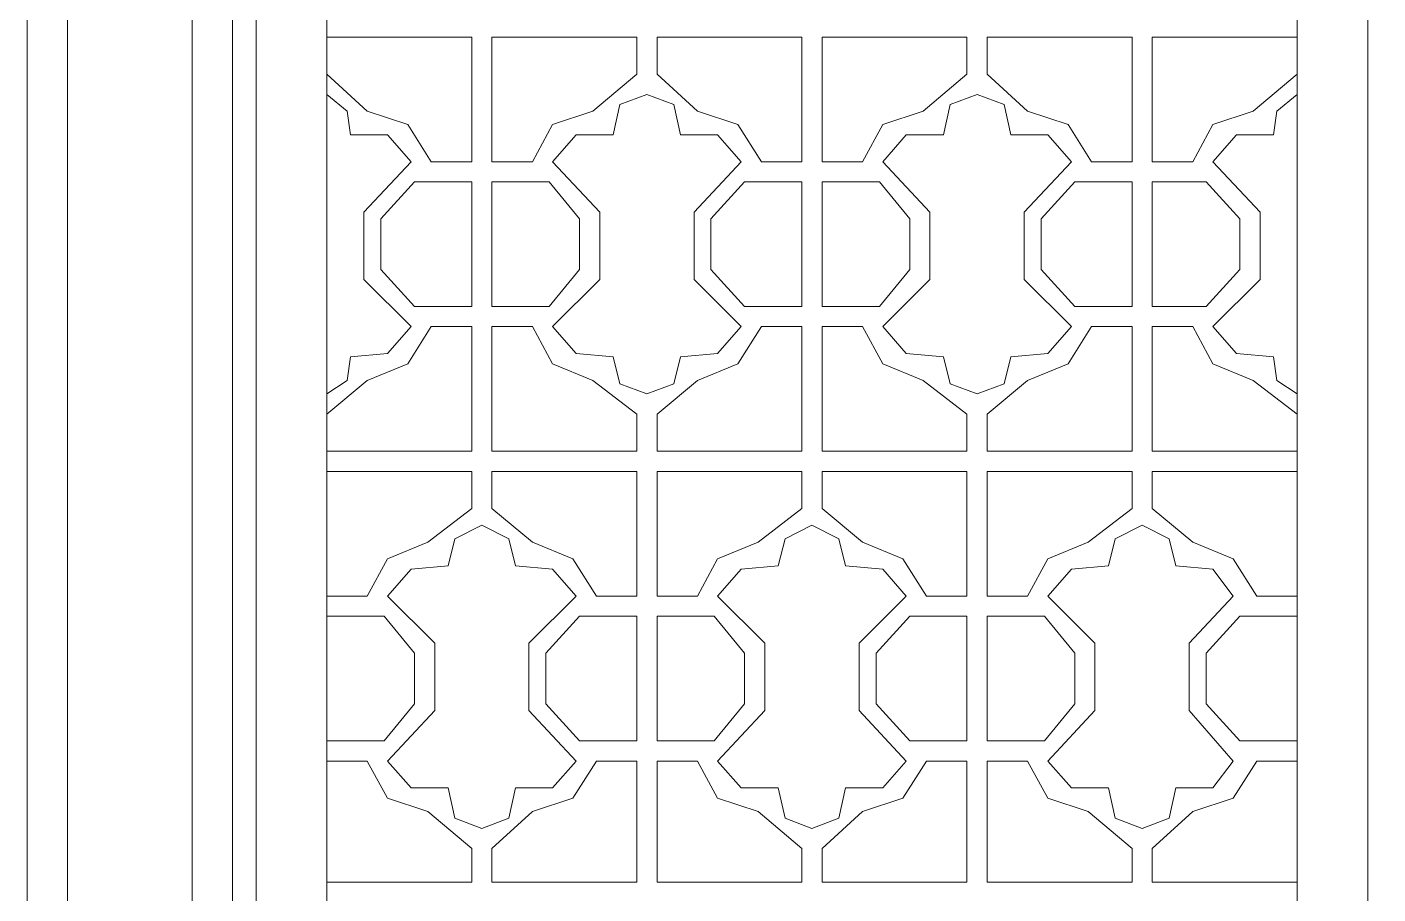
# Model space of a CAD drawing. Header units: centimetres. Extents: x -9.2 to 10.9, y -11.6 to 10.5.
# Drawn here: x -9.2 to -2.19, y -4.84 to -0.34 of the extents above; entities that cross this region are included whole.
import ezdxf

# ---------------------------------------------------------------- set-up
doc = ezdxf.new("R2010")
doc.units = ezdxf.units.CM
doc.header["$MEASUREMENT"] = 0
doc.layers.add('layer 1', color=7, linetype='Continuous')

msp = doc.modelspace()

# ---------------------------------------------------------------- linework, layer by layer
at = {"layer": 'layer 1', "color": 250, "lineweight": 0}
for points, knots in [([(-9.19759, 10.45281), (-9.19759, 10.45281), (10.90362, 10.45281), (10.90362, 10.45281), (10.90362, 10.45281), (10.90362, 10.45281), (10.90362, -11.56967), (10.90362, -11.56967), (10.90362, -11.56967), (10.90362, -11.56967), (-9.19759, -11.56967), (-9.19759, -11.56967), (-9.19759, -11.56967), (-9.19759, -11.56967), (-9.19759, 10.45281), (-9.19759, 10.45281)], [0, 0, 0, 0, 0.25, 0.25, 0.25, 0.25, 0.5, 0.5, 0.5, 0.5, 0.75, 0.75, 0.75, 0.75, 1, 1, 1, 1]), ([(-8.98821, 10.2432), (-8.98821, 10.2432), (10.69401, 10.2432), (10.69401, 10.2432), (10.69401, 10.2432), (10.69401, 10.2432), (10.69401, -11.36006), (10.69401, -11.36006), (10.69401, -11.36006), (10.69401, -11.36006), (-8.98821, -11.36006), (-8.98821, -11.36006), (-8.98821, -11.36006), (-8.98821, -11.36006), (-8.98821, 10.2432), (-8.98821, 10.2432)], [0, 0, 0, 0, 0.25, 0.25, 0.25, 0.25, 0.5, 0.5, 0.5, 0.5, 0.75, 0.75, 0.75, 0.75, 1, 1, 1, 1]), ([(-8.34187, 9.59709), (-8.34187, 9.59709), (10.0479, 9.59709), (10.0479, 9.59709), (10.0479, 9.59709), (10.0479, 9.59709), (10.0479, -10.71372), (10.0479, -10.71372), (10.0479, -10.71372), (10.0479, -10.71372), (-8.34187, -10.71372), (-8.34187, -10.71372), (-8.34187, -10.71372), (-8.34187, -10.71372), (-8.34187, 9.59709), (-8.34187, 9.59709)], [0, 0, 0, 0, 0.25, 0.25, 0.25, 0.25, 0.5, 0.5, 0.5, 0.5, 0.75, 0.75, 0.75, 0.75, 1, 1, 1, 1]), ([(-2.14223, -10.50434), (-2.14223, -10.50434), (-2.14223, 9.38748), (-2.14223, 9.38748), (-2.14223, 9.38748), (-2.14223, 9.38748), (-8.13249, 9.38748), (-8.13249, 9.38748), (-8.13249, 9.38748), (-8.13249, 9.38748), (-8.13249, -10.50434), (-8.13249, -10.50434), (-8.13249, -10.50434), (-8.13249, -10.50434), (-2.14223, -10.50434), (-2.14223, -10.50434)], [0, 0, 0, 0, 0.25, 0.25, 0.25, 0.25, 0.5, 0.5, 0.5, 0.5, 0.75, 0.75, 0.75, 0.75, 1, 1, 1, 1]), ([(-8.01018, -10.39953), (-8.01018, -10.39953), (-2.24703, -10.39953), (-2.24703, -10.39953), (-2.24703, -10.39953), (-2.24703, -10.39953), (-2.24703, 9.28268), (-2.24703, 9.28268), (-2.24703, 9.28268), (-2.24703, 9.28268), (-8.01018, 9.28268), (-8.01018, 9.28268), (-8.01018, 9.28268), (-8.01018, 9.28268), (-8.01018, -10.39953), (-8.01018, -10.39953)], [0, 0, 0, 0, 0.25, 0.25, 0.25, 0.25, 0.5, 0.5, 0.5, 0.5, 0.75, 0.75, 0.75, 0.75, 1, 1, 1, 1]), ([(-2.61374, -1.1435), (-2.61374, -1.1435), (-2.61374, 7.08222), (-2.61374, 7.08222), (-2.61374, 7.08222), (-2.61374, 7.08222), (-7.64347, 7.08222), (-7.64347, 7.08222), (-7.64347, 7.08222), (-7.64347, 7.08222), (-7.64347, -1.1435), (-7.64347, -1.1435), (-7.64347, -1.1435), (-7.64347, -1.1435), (-7.64347, -10.03283), (-7.64347, -10.03283), (-7.64347, -10.03283), (-7.64347, -10.03283), (-2.61374, -10.03283), (-2.61374, -10.03283), (-2.61374, -10.03283), (-2.61374, -10.03283), (-2.61374, -1.1435), (-2.61374, -1.1435)], [0, 0, 0, 0, 0.1666667, 0.1666667, 0.1666667, 0.1666667, 0.3333333, 0.3333333, 0.3333333, 0.3333333, 0.5, 0.5, 0.5, 0.5, 0.6666667, 0.6666667, 0.6666667, 0.6666667, 0.8333333, 0.8333333, 0.8333333, 0.8333333, 1, 1, 1, 1]), ([(-7.64347, -0.39258), (-7.64347, -0.39258), (-6.89233, -0.39258), (-6.89233, -0.39258), (-6.89233, -0.39258), (-6.89233, -0.39258), (-6.89233, -1.03869), (-6.89233, -1.03869), (-6.89233, -1.03869), (-6.89233, -1.03869), (-7.10194, -1.03869), (-7.10194, -1.03869), (-7.10194, -1.03869), (-7.10194, -1.03869), (-7.22425, -0.84659), (-7.22425, -0.84659), (-7.22425, -0.84659), (-7.22425, -0.84659), (-7.43386, -0.77679), (-7.43386, -0.77679), (-7.43386, -0.77679), (-7.43386, -0.77679), (-7.64347, -0.58469), (-7.64347, -0.58469)], [0, 0, 0, 0, 0.1666667, 0.1666667, 0.1666667, 0.1666667, 0.3333333, 0.3333333, 0.3333333, 0.3333333, 0.5, 0.5, 0.5, 0.5, 0.6666667, 0.6666667, 0.6666667, 0.6666667, 0.8333333, 0.8333333, 0.8333333, 0.8333333, 1, 1, 1, 1]), ([(-2.61374, -0.39258), (-2.61374, -0.39258), (-3.36465, -0.39258), (-3.36465, -0.39258), (-3.36465, -0.39258), (-3.36465, -0.39258), (-3.36465, -1.03869), (-3.36465, -1.03869), (-3.36465, -1.03869), (-3.36465, -1.03869), (-3.15504, -1.03869), (-3.15504, -1.03869)], [0, 0, 0, 0, 0.3333333, 0.3333333, 0.3333333, 0.3333333, 0.6666667, 0.6666667, 0.6666667, 0.6666667, 1, 1, 1, 1]), ([(-7.20675, -1.03869), (-7.20675, -1.03869), (-7.32906, -0.89888), (-7.32906, -0.89888), (-7.32906, -0.89888), (-7.32906, -0.89888), (-7.52116, -0.89888), (-7.52116, -0.89888), (-7.52116, -0.89888), (-7.52116, -0.89888), (-7.53867, -0.77679), (-7.53867, -0.77679), (-7.53867, -0.77679), (-7.53867, -0.77679), (-7.64347, -0.68949), (-7.64347, -0.68949)], [0, 0, 0, 0, 0.25, 0.25, 0.25, 0.25, 0.5, 0.5, 0.5, 0.5, 0.75, 0.75, 0.75, 0.75, 1, 1, 1, 1]), ([(-5.98432, -0.68949), (-5.98432, -0.68949), (-6.12391, -0.74178), (-6.12391, -0.74178), (-6.12391, -0.74178), (-6.12391, -0.74178), (-6.15892, -0.89888), (-6.15892, -0.89888)], [0, 0, 0, 0, 0.5, 0.5, 0.5, 0.5, 1, 1, 1, 1]), ([(-5.80972, -0.89888), (-5.80972, -0.89888), (-5.84451, -0.74178), (-5.84451, -0.74178), (-5.84451, -0.74178), (-5.84451, -0.74178), (-5.98432, -0.68949), (-5.98432, -0.68949)], [0, 0, 0, 0, 0.5, 0.5, 0.5, 0.5, 1, 1, 1, 1]), ([(-4.27289, -0.68949), (-4.27289, -0.68949), (-4.41248, -0.74178), (-4.41248, -0.74178), (-4.41248, -0.74178), (-4.41248, -0.74178), (-4.44749, -0.89888), (-4.44749, -0.89888)], [0, 0, 0, 0, 0.5, 0.5, 0.5, 0.5, 1, 1, 1, 1]), ([(-4.09806, -0.89888), (-4.09806, -0.89888), (-4.13307, -0.74178), (-4.13307, -0.74178), (-4.13307, -0.74178), (-4.13307, -0.74178), (-4.27289, -0.68949), (-4.27289, -0.68949)], [0, 0, 0, 0, 0.5, 0.5, 0.5, 0.5, 1, 1, 1, 1]), ([(-2.61374, -0.68949), (-2.61374, -0.68949), (-2.71854, -0.77679), (-2.71854, -0.77679), (-2.71854, -0.77679), (-2.71854, -0.77679), (-2.73605, -0.89888), (-2.73605, -0.89888)], [0, 0, 0, 0, 0.5, 0.5, 0.5, 0.5, 1, 1, 1, 1]), ([(-6.26373, -0.77679), (-6.26373, -0.77679), (-6.47334, -0.84659), (-6.47334, -0.84659), (-6.47334, -0.84659), (-6.47334, -0.84659), (-6.57814, -1.03869), (-6.57814, -1.03869)], [0, 0, 0, 0, 0.5, 0.5, 0.5, 0.5, 1, 1, 1, 1]), ([(-5.39051, -1.03869), (-5.39051, -1.03869), (-5.51281, -0.84659), (-5.51281, -0.84659), (-5.51281, -0.84659), (-5.51281, -0.84659), (-5.72242, -0.77679), (-5.72242, -0.77679)], [0, 0, 0, 0, 0.5, 0.5, 0.5, 0.5, 1, 1, 1, 1]), ([(-4.55229, -0.77679), (-4.55229, -0.77679), (-4.7619, -0.84659), (-4.7619, -0.84659), (-4.7619, -0.84659), (-4.7619, -0.84659), (-4.86648, -1.03869), (-4.86648, -1.03869)], [0, 0, 0, 0, 0.5, 0.5, 0.5, 0.5, 1, 1, 1, 1]), ([(-3.67907, -1.03869), (-3.67907, -1.03869), (-3.80138, -0.84659), (-3.80138, -0.84659), (-3.80138, -0.84659), (-3.80138, -0.84659), (-4.01076, -0.77679), (-4.01076, -0.77679)], [0, 0, 0, 0, 0.5, 0.5, 0.5, 0.5, 1, 1, 1, 1]), ([(-2.84085, -0.77679), (-2.84085, -0.77679), (-3.05024, -0.84659), (-3.05024, -0.84659), (-3.05024, -0.84659), (-3.05024, -0.84659), (-3.15504, -1.03869), (-3.15504, -1.03869)], [0, 0, 0, 0, 0.5, 0.5, 0.5, 0.5, 1, 1, 1, 1]), ([(-6.15892, -0.89888), (-6.15892, -0.89888), (-6.35103, -0.89888), (-6.35103, -0.89888), (-6.35103, -0.89888), (-6.35103, -0.89888), (-6.47334, -1.03869), (-6.47334, -1.03869)], [0, 0, 0, 0, 0.5, 0.5, 0.5, 0.5, 1, 1, 1, 1]), ([(-5.49531, -1.03869), (-5.49531, -1.03869), (-5.61762, -0.89888), (-5.61762, -0.89888), (-5.61762, -0.89888), (-5.61762, -0.89888), (-5.80972, -0.89888), (-5.80972, -0.89888)], [0, 0, 0, 0, 0.5, 0.5, 0.5, 0.5, 1, 1, 1, 1]), ([(-4.44749, -0.89888), (-4.44749, -0.89888), (-4.63959, -0.89888), (-4.63959, -0.89888), (-4.63959, -0.89888), (-4.63959, -0.89888), (-4.7619, -1.03869), (-4.7619, -1.03869)], [0, 0, 0, 0, 0.5, 0.5, 0.5, 0.5, 1, 1, 1, 1]), ([(-3.78387, -1.03869), (-3.78387, -1.03869), (-3.90596, -0.89888), (-3.90596, -0.89888), (-3.90596, -0.89888), (-3.90596, -0.89888), (-4.09806, -0.89888), (-4.09806, -0.89888)], [0, 0, 0, 0, 0.5, 0.5, 0.5, 0.5, 1, 1, 1, 1]), ([(-2.73605, -0.89888), (-2.73605, -0.89888), (-2.92815, -0.89888), (-2.92815, -0.89888), (-2.92815, -0.89888), (-2.92815, -0.89888), (-3.05024, -1.03869), (-3.05024, -1.03869)], [0, 0, 0, 0, 0.5, 0.5, 0.5, 0.5, 1, 1, 1, 1]), ([(-7.20675, -1.03869), (-7.20675, -1.03869), (-7.45137, -1.30059), (-7.45137, -1.30059), (-7.45137, -1.30059), (-7.45137, -1.30059), (-7.45137, -1.65001), (-7.45137, -1.65001), (-7.45137, -1.65001), (-7.45137, -1.65001), (-7.20675, -1.89441), (-7.20675, -1.89441)], [0, 0, 0, 0, 0.3333333, 0.3333333, 0.3333333, 0.3333333, 0.6666667, 0.6666667, 0.6666667, 0.6666667, 1, 1, 1, 1]), ([(-6.47334, -1.89441), (-6.47334, -1.89441), (-6.22872, -1.65001), (-6.22872, -1.65001), (-6.22872, -1.65001), (-6.22872, -1.65001), (-6.22872, -1.30059), (-6.22872, -1.30059), (-6.22872, -1.30059), (-6.22872, -1.30059), (-6.47334, -1.03869), (-6.47334, -1.03869)], [0, 0, 0, 0, 0.3333333, 0.3333333, 0.3333333, 0.3333333, 0.6666667, 0.6666667, 0.6666667, 0.6666667, 1, 1, 1, 1]), ([(-5.49531, -1.03869), (-5.49531, -1.03869), (-5.73971, -1.30059), (-5.73971, -1.30059), (-5.73971, -1.30059), (-5.73971, -1.30059), (-5.73971, -1.65001), (-5.73971, -1.65001), (-5.73971, -1.65001), (-5.73971, -1.65001), (-5.49531, -1.89441), (-5.49531, -1.89441)], [0, 0, 0, 0, 0.3333333, 0.3333333, 0.3333333, 0.3333333, 0.6666667, 0.6666667, 0.6666667, 0.6666667, 1, 1, 1, 1]), ([(-4.7619, -1.89441), (-4.7619, -1.89441), (-4.51728, -1.65001), (-4.51728, -1.65001), (-4.51728, -1.65001), (-4.51728, -1.65001), (-4.51728, -1.30059), (-4.51728, -1.30059), (-4.51728, -1.30059), (-4.51728, -1.30059), (-4.7619, -1.03869), (-4.7619, -1.03869)], [0, 0, 0, 0, 0.3333333, 0.3333333, 0.3333333, 0.3333333, 0.6666667, 0.6666667, 0.6666667, 0.6666667, 1, 1, 1, 1]), ([(-3.78387, -1.03869), (-3.78387, -1.03869), (-4.02827, -1.30059), (-4.02827, -1.30059), (-4.02827, -1.30059), (-4.02827, -1.30059), (-4.02827, -1.65001), (-4.02827, -1.65001), (-4.02827, -1.65001), (-4.02827, -1.65001), (-3.78387, -1.89441), (-3.78387, -1.89441)], [0, 0, 0, 0, 0.3333333, 0.3333333, 0.3333333, 0.3333333, 0.6666667, 0.6666667, 0.6666667, 0.6666667, 1, 1, 1, 1]), ([(-3.05024, -1.89441), (-3.05024, -1.89441), (-2.80584, -1.65001), (-2.80584, -1.65001), (-2.80584, -1.65001), (-2.80584, -1.65001), (-2.80584, -1.30059), (-2.80584, -1.30059), (-2.80584, -1.30059), (-2.80584, -1.30059), (-3.05024, -1.03869), (-3.05024, -1.03869)], [0, 0, 0, 0, 0.3333333, 0.3333333, 0.3333333, 0.3333333, 0.6666667, 0.6666667, 0.6666667, 0.6666667, 1, 1, 1, 1]), ([(-7.18924, -1.1435), (-7.18924, -1.1435), (-7.36407, -1.3356), (-7.36407, -1.3356), (-7.36407, -1.3356), (-7.36407, -1.3356), (-7.36407, -1.5975), (-7.36407, -1.5975), (-7.36407, -1.5975), (-7.36407, -1.5975), (-7.18924, -1.78961), (-7.18924, -1.78961)], [0, 0, 0, 0, 0.3333333, 0.3333333, 0.3333333, 0.3333333, 0.6666667, 0.6666667, 0.6666667, 0.6666667, 1, 1, 1, 1]), ([(-6.49084, -1.78961), (-6.49084, -1.78961), (-6.33352, -1.5975), (-6.33352, -1.5975), (-6.33352, -1.5975), (-6.33352, -1.5975), (-6.33352, -1.3356), (-6.33352, -1.3356), (-6.33352, -1.3356), (-6.33352, -1.3356), (-6.49084, -1.1435), (-6.49084, -1.1435)], [0, 0, 0, 0, 0.3333333, 0.3333333, 0.3333333, 0.3333333, 0.6666667, 0.6666667, 0.6666667, 0.6666667, 1, 1, 1, 1]), ([(-5.47781, -1.1435), (-5.47781, -1.1435), (-5.65241, -1.3356), (-5.65241, -1.3356), (-5.65241, -1.3356), (-5.65241, -1.3356), (-5.65241, -1.5975), (-5.65241, -1.5975), (-5.65241, -1.5975), (-5.65241, -1.5975), (-5.47781, -1.78961), (-5.47781, -1.78961)], [0, 0, 0, 0, 0.3333333, 0.3333333, 0.3333333, 0.3333333, 0.6666667, 0.6666667, 0.6666667, 0.6666667, 1, 1, 1, 1]), ([(-4.77918, -1.78961), (-4.77918, -1.78961), (-4.62209, -1.5975), (-4.62209, -1.5975), (-4.62209, -1.5975), (-4.62209, -1.5975), (-4.62209, -1.3356), (-4.62209, -1.3356), (-4.62209, -1.3356), (-4.62209, -1.3356), (-4.77918, -1.1435), (-4.77918, -1.1435)], [0, 0, 0, 0, 0.3333333, 0.3333333, 0.3333333, 0.3333333, 0.6666667, 0.6666667, 0.6666667, 0.6666667, 1, 1, 1, 1]), ([(-3.76637, -1.1435), (-3.76637, -1.1435), (-3.94097, -1.3356), (-3.94097, -1.3356), (-3.94097, -1.3356), (-3.94097, -1.3356), (-3.94097, -1.5975), (-3.94097, -1.5975), (-3.94097, -1.5975), (-3.94097, -1.5975), (-3.76637, -1.78961), (-3.76637, -1.78961)], [0, 0, 0, 0, 0.3333333, 0.3333333, 0.3333333, 0.3333333, 0.6666667, 0.6666667, 0.6666667, 0.6666667, 1, 1, 1, 1]), ([(-3.08525, -1.78961), (-3.08525, -1.78961), (-2.91065, -1.5975), (-2.91065, -1.5975), (-2.91065, -1.5975), (-2.91065, -1.5975), (-2.91065, -1.3356), (-2.91065, -1.3356), (-2.91065, -1.3356), (-2.91065, -1.3356), (-3.08525, -1.1435), (-3.08525, -1.1435)], [0, 0, 0, 0, 0.3333333, 0.3333333, 0.3333333, 0.3333333, 0.6666667, 0.6666667, 0.6666667, 0.6666667, 1, 1, 1, 1]), ([(-7.64347, -2.34841), (-7.64347, -2.34841), (-7.43386, -2.17381), (-7.43386, -2.17381), (-7.43386, -2.17381), (-7.43386, -2.17381), (-7.22425, -2.08651), (-7.22425, -2.08651), (-7.22425, -2.08651), (-7.22425, -2.08651), (-7.10194, -1.89441), (-7.10194, -1.89441), (-7.10194, -1.89441), (-7.10194, -1.89441), (-6.89233, -1.89441), (-6.89233, -1.89441), (-6.89233, -1.89441), (-6.89233, -1.89441), (-6.89233, -2.54052), (-6.89233, -2.54052), (-6.89233, -2.54052), (-6.89233, -2.54052), (-7.64347, -2.54052), (-7.64347, -2.54052)], [0, 0, 0, 0, 0.1666667, 0.1666667, 0.1666667, 0.1666667, 0.3333333, 0.3333333, 0.3333333, 0.3333333, 0.5, 0.5, 0.5, 0.5, 0.6666667, 0.6666667, 0.6666667, 0.6666667, 0.8333333, 0.8333333, 0.8333333, 0.8333333, 1, 1, 1, 1]), ([(-7.64347, -2.24361), (-7.64347, -2.24361), (-7.53867, -2.17381), (-7.53867, -2.17381), (-7.53867, -2.17381), (-7.53867, -2.17381), (-7.52116, -2.0515), (-7.52116, -2.0515), (-7.52116, -2.0515), (-7.52116, -2.0515), (-7.32906, -2.03422), (-7.32906, -2.03422), (-7.32906, -2.03422), (-7.32906, -2.03422), (-7.20675, -1.89441), (-7.20675, -1.89441)], [0, 0, 0, 0, 0.25, 0.25, 0.25, 0.25, 0.5, 0.5, 0.5, 0.5, 0.75, 0.75, 0.75, 0.75, 1, 1, 1, 1]), ([(-6.57814, -1.89441), (-6.57814, -1.89441), (-6.47334, -2.08651), (-6.47334, -2.08651), (-6.47334, -2.08651), (-6.47334, -2.08651), (-6.26373, -2.17381), (-6.26373, -2.17381)], [0, 0, 0, 0, 0.5, 0.5, 0.5, 0.5, 1, 1, 1, 1]), ([(-6.47334, -1.89441), (-6.47334, -1.89441), (-6.35103, -2.03422), (-6.35103, -2.03422), (-6.35103, -2.03422), (-6.35103, -2.03422), (-6.15892, -2.0515), (-6.15892, -2.0515)], [0, 0, 0, 0, 0.5, 0.5, 0.5, 0.5, 1, 1, 1, 1]), ([(-5.80972, -2.0515), (-5.80972, -2.0515), (-5.61762, -2.03422), (-5.61762, -2.03422), (-5.61762, -2.03422), (-5.61762, -2.03422), (-5.49531, -1.89441), (-5.49531, -1.89441)], [0, 0, 0, 0, 0.5, 0.5, 0.5, 0.5, 1, 1, 1, 1]), ([(-5.72242, -2.17381), (-5.72242, -2.17381), (-5.51281, -2.08651), (-5.51281, -2.08651), (-5.51281, -2.08651), (-5.51281, -2.08651), (-5.39051, -1.89441), (-5.39051, -1.89441)], [0, 0, 0, 0, 0.5, 0.5, 0.5, 0.5, 1, 1, 1, 1]), ([(-4.86648, -1.89441), (-4.86648, -1.89441), (-4.7619, -2.08651), (-4.7619, -2.08651), (-4.7619, -2.08651), (-4.7619, -2.08651), (-4.55229, -2.17381), (-4.55229, -2.17381)], [0, 0, 0, 0, 0.5, 0.5, 0.5, 0.5, 1, 1, 1, 1]), ([(-4.7619, -1.89441), (-4.7619, -1.89441), (-4.63959, -2.03422), (-4.63959, -2.03422), (-4.63959, -2.03422), (-4.63959, -2.03422), (-4.44749, -2.0515), (-4.44749, -2.0515)], [0, 0, 0, 0, 0.5, 0.5, 0.5, 0.5, 1, 1, 1, 1]), ([(-4.09806, -2.0515), (-4.09806, -2.0515), (-3.90596, -2.03422), (-3.90596, -2.03422), (-3.90596, -2.03422), (-3.90596, -2.03422), (-3.78387, -1.89441), (-3.78387, -1.89441)], [0, 0, 0, 0, 0.5, 0.5, 0.5, 0.5, 1, 1, 1, 1]), ([(-4.01076, -2.17381), (-4.01076, -2.17381), (-3.80138, -2.08651), (-3.80138, -2.08651), (-3.80138, -2.08651), (-3.80138, -2.08651), (-3.67907, -1.89441), (-3.67907, -1.89441)], [0, 0, 0, 0, 0.5, 0.5, 0.5, 0.5, 1, 1, 1, 1]), ([(-3.15504, -1.89441), (-3.15504, -1.89441), (-3.36465, -1.89441), (-3.36465, -1.89441), (-3.36465, -1.89441), (-3.36465, -1.89441), (-3.36465, -2.54052), (-3.36465, -2.54052), (-3.36465, -2.54052), (-3.36465, -2.54052), (-2.61374, -2.54052), (-2.61374, -2.54052)], [0, 0, 0, 0, 0.3333333, 0.3333333, 0.3333333, 0.3333333, 0.6666667, 0.6666667, 0.6666667, 0.6666667, 1, 1, 1, 1]), ([(-3.15504, -1.89441), (-3.15504, -1.89441), (-3.05024, -2.08651), (-3.05024, -2.08651), (-3.05024, -2.08651), (-3.05024, -2.08651), (-2.84085, -2.17381), (-2.84085, -2.17381)], [0, 0, 0, 0, 0.5, 0.5, 0.5, 0.5, 1, 1, 1, 1]), ([(-3.05024, -1.89441), (-3.05024, -1.89441), (-2.92815, -2.03422), (-2.92815, -2.03422), (-2.92815, -2.03422), (-2.92815, -2.03422), (-2.73605, -2.0515), (-2.73605, -2.0515)], [0, 0, 0, 0, 0.5, 0.5, 0.5, 0.5, 1, 1, 1, 1]), ([(-6.15892, -2.0515), (-6.15892, -2.0515), (-6.12391, -2.19132), (-6.12391, -2.19132), (-6.12391, -2.19132), (-6.12391, -2.19132), (-5.98432, -2.24361), (-5.98432, -2.24361)], [0, 0, 0, 0, 0.5, 0.5, 0.5, 0.5, 1, 1, 1, 1]), ([(-5.98432, -2.24361), (-5.98432, -2.24361), (-5.84451, -2.19132), (-5.84451, -2.19132), (-5.84451, -2.19132), (-5.84451, -2.19132), (-5.80972, -2.0515), (-5.80972, -2.0515)], [0, 0, 0, 0, 0.5, 0.5, 0.5, 0.5, 1, 1, 1, 1]), ([(-4.44749, -2.0515), (-4.44749, -2.0515), (-4.41248, -2.19132), (-4.41248, -2.19132), (-4.41248, -2.19132), (-4.41248, -2.19132), (-4.27289, -2.24361), (-4.27289, -2.24361)], [0, 0, 0, 0, 0.5, 0.5, 0.5, 0.5, 1, 1, 1, 1]), ([(-4.27289, -2.24361), (-4.27289, -2.24361), (-4.13307, -2.19132), (-4.13307, -2.19132), (-4.13307, -2.19132), (-4.13307, -2.19132), (-4.09806, -2.0515), (-4.09806, -2.0515)], [0, 0, 0, 0, 0.5, 0.5, 0.5, 0.5, 1, 1, 1, 1]), ([(-2.73605, -2.0515), (-2.73605, -2.0515), (-2.71854, -2.17381), (-2.71854, -2.17381), (-2.71854, -2.17381), (-2.71854, -2.17381), (-2.61374, -2.24361), (-2.61374, -2.24361)], [0, 0, 0, 0, 0.5, 0.5, 0.5, 0.5, 1, 1, 1, 1]), ([(-6.84004, -2.92473), (-6.84004, -2.92473), (-6.97986, -2.99475), (-6.97986, -2.99475), (-6.97986, -2.99475), (-6.97986, -2.99475), (-7.01464, -3.13434), (-7.01464, -3.13434)], [0, 0, 0, 0, 0.5, 0.5, 0.5, 0.5, 1, 1, 1, 1]), ([(-6.66544, -3.13434), (-6.66544, -3.13434), (-6.70023, -2.99475), (-6.70023, -2.99475), (-6.70023, -2.99475), (-6.70023, -2.99475), (-6.84004, -2.92473), (-6.84004, -2.92473)], [0, 0, 0, 0, 0.5, 0.5, 0.5, 0.5, 1, 1, 1, 1]), ([(-5.12861, -2.92473), (-5.12861, -2.92473), (-5.2682, -2.99475), (-5.2682, -2.99475), (-5.2682, -2.99475), (-5.2682, -2.99475), (-5.30321, -3.13434), (-5.30321, -3.13434)], [0, 0, 0, 0, 0.5, 0.5, 0.5, 0.5, 1, 1, 1, 1]), ([(-4.95401, -3.13434), (-4.95401, -3.13434), (-4.98879, -2.99475), (-4.98879, -2.99475), (-4.98879, -2.99475), (-4.98879, -2.99475), (-5.12861, -2.92473), (-5.12861, -2.92473)], [0, 0, 0, 0, 0.5, 0.5, 0.5, 0.5, 1, 1, 1, 1]), ([(-3.41717, -2.92473), (-3.41717, -2.92473), (-3.55676, -2.99475), (-3.55676, -2.99475), (-3.55676, -2.99475), (-3.55676, -2.99475), (-3.59177, -3.13434), (-3.59177, -3.13434)], [0, 0, 0, 0, 0.5, 0.5, 0.5, 0.5, 1, 1, 1, 1]), ([(-3.24234, -3.13434), (-3.24234, -3.13434), (-3.27735, -2.99475), (-3.27735, -2.99475), (-3.27735, -2.99475), (-3.27735, -2.99475), (-3.41717, -2.92473), (-3.41717, -2.92473)], [0, 0, 0, 0, 0.5, 0.5, 0.5, 0.5, 1, 1, 1, 1]), ([(-7.11945, -3.01203), (-7.11945, -3.01203), (-7.32906, -3.09955), (-7.32906, -3.09955), (-7.32906, -3.09955), (-7.32906, -3.09955), (-7.43386, -3.29166), (-7.43386, -3.29166)], [0, 0, 0, 0, 0.5, 0.5, 0.5, 0.5, 1, 1, 1, 1]), ([(-6.24622, -3.29166), (-6.24622, -3.29166), (-6.36853, -3.09955), (-6.36853, -3.09955), (-6.36853, -3.09955), (-6.36853, -3.09955), (-6.57814, -3.01203), (-6.57814, -3.01203)], [0, 0, 0, 0, 0.5, 0.5, 0.5, 0.5, 1, 1, 1, 1]), ([(-5.40801, -3.01203), (-5.40801, -3.01203), (-5.61762, -3.09955), (-5.61762, -3.09955), (-5.61762, -3.09955), (-5.61762, -3.09955), (-5.72242, -3.29166), (-5.72242, -3.29166)], [0, 0, 0, 0, 0.5, 0.5, 0.5, 0.5, 1, 1, 1, 1]), ([(-4.53479, -3.29166), (-4.53479, -3.29166), (-4.6571, -3.09955), (-4.6571, -3.09955), (-4.6571, -3.09955), (-4.6571, -3.09955), (-4.86648, -3.01203), (-4.86648, -3.01203)], [0, 0, 0, 0, 0.5, 0.5, 0.5, 0.5, 1, 1, 1, 1]), ([(-3.69657, -3.01203), (-3.69657, -3.01203), (-3.90596, -3.09955), (-3.90596, -3.09955), (-3.90596, -3.09955), (-3.90596, -3.09955), (-4.01076, -3.29166), (-4.01076, -3.29166)], [0, 0, 0, 0, 0.5, 0.5, 0.5, 0.5, 1, 1, 1, 1]), ([(-2.82335, -3.29166), (-2.82335, -3.29166), (-2.94543, -3.09955), (-2.94543, -3.09955), (-2.94543, -3.09955), (-2.94543, -3.09955), (-3.15504, -3.01203), (-3.15504, -3.01203)], [0, 0, 0, 0, 0.5, 0.5, 0.5, 0.5, 1, 1, 1, 1]), ([(-7.01464, -3.13434), (-7.01464, -3.13434), (-7.20675, -3.15184), (-7.20675, -3.15184), (-7.20675, -3.15184), (-7.20675, -3.15184), (-7.32906, -3.29166), (-7.32906, -3.29166)], [0, 0, 0, 0, 0.5, 0.5, 0.5, 0.5, 1, 1, 1, 1]), ([(-6.35103, -3.29166), (-6.35103, -3.29166), (-6.47334, -3.15184), (-6.47334, -3.15184), (-6.47334, -3.15184), (-6.47334, -3.15184), (-6.66544, -3.13434), (-6.66544, -3.13434)], [0, 0, 0, 0, 0.5, 0.5, 0.5, 0.5, 1, 1, 1, 1]), ([(-5.30321, -3.13434), (-5.30321, -3.13434), (-5.49531, -3.15184), (-5.49531, -3.15184), (-5.49531, -3.15184), (-5.49531, -3.15184), (-5.61762, -3.29166), (-5.61762, -3.29166)], [0, 0, 0, 0, 0.5, 0.5, 0.5, 0.5, 1, 1, 1, 1]), ([(-4.63959, -3.29166), (-4.63959, -3.29166), (-4.7619, -3.15184), (-4.7619, -3.15184), (-4.7619, -3.15184), (-4.7619, -3.15184), (-4.95401, -3.13434), (-4.95401, -3.13434)], [0, 0, 0, 0, 0.5, 0.5, 0.5, 0.5, 1, 1, 1, 1]), ([(-3.59177, -3.13434), (-3.59177, -3.13434), (-3.78387, -3.15184), (-3.78387, -3.15184), (-3.78387, -3.15184), (-3.78387, -3.15184), (-3.90596, -3.29166), (-3.90596, -3.29166)], [0, 0, 0, 0, 0.5, 0.5, 0.5, 0.5, 1, 1, 1, 1]), ([(-2.94543, -3.29166), (-2.94543, -3.29166), (-3.05024, -3.15184), (-3.05024, -3.15184), (-3.05024, -3.15184), (-3.05024, -3.15184), (-3.24234, -3.13434), (-3.24234, -3.13434)], [0, 0, 0, 0, 0.5, 0.5, 0.5, 0.5, 1, 1, 1, 1]), ([(-7.32906, -4.14738), (-7.32906, -4.14738), (-7.08444, -3.88525), (-7.08444, -3.88525), (-7.08444, -3.88525), (-7.08444, -3.88525), (-7.08444, -3.53605), (-7.08444, -3.53605), (-7.08444, -3.53605), (-7.08444, -3.53605), (-7.32906, -3.29166), (-7.32906, -3.29166)], [0, 0, 0, 0, 0.3333333, 0.3333333, 0.3333333, 0.3333333, 0.6666667, 0.6666667, 0.6666667, 0.6666667, 1, 1, 1, 1]), ([(-6.35103, -3.29166), (-6.35103, -3.29166), (-6.59565, -3.53605), (-6.59565, -3.53605), (-6.59565, -3.53605), (-6.59565, -3.53605), (-6.59565, -3.88525), (-6.59565, -3.88525), (-6.59565, -3.88525), (-6.59565, -3.88525), (-6.35103, -4.14738), (-6.35103, -4.14738)], [0, 0, 0, 0, 0.3333333, 0.3333333, 0.3333333, 0.3333333, 0.6666667, 0.6666667, 0.6666667, 0.6666667, 1, 1, 1, 1]), ([(-5.61762, -4.14738), (-5.61762, -4.14738), (-5.373, -3.88525), (-5.373, -3.88525), (-5.373, -3.88525), (-5.373, -3.88525), (-5.373, -3.53605), (-5.373, -3.53605), (-5.373, -3.53605), (-5.373, -3.53605), (-5.61762, -3.29166), (-5.61762, -3.29166)], [0, 0, 0, 0, 0.3333333, 0.3333333, 0.3333333, 0.3333333, 0.6666667, 0.6666667, 0.6666667, 0.6666667, 1, 1, 1, 1]), ([(-4.63959, -3.29166), (-4.63959, -3.29166), (-4.88399, -3.53605), (-4.88399, -3.53605), (-4.88399, -3.53605), (-4.88399, -3.53605), (-4.88399, -3.88525), (-4.88399, -3.88525), (-4.88399, -3.88525), (-4.88399, -3.88525), (-4.63959, -4.14738), (-4.63959, -4.14738)], [0, 0, 0, 0, 0.3333333, 0.3333333, 0.3333333, 0.3333333, 0.6666667, 0.6666667, 0.6666667, 0.6666667, 1, 1, 1, 1]), ([(-3.90596, -4.14738), (-3.90596, -4.14738), (-3.66156, -3.88525), (-3.66156, -3.88525), (-3.66156, -3.88525), (-3.66156, -3.88525), (-3.66156, -3.53605), (-3.66156, -3.53605), (-3.66156, -3.53605), (-3.66156, -3.53605), (-3.90596, -3.29166), (-3.90596, -3.29166)], [0, 0, 0, 0, 0.3333333, 0.3333333, 0.3333333, 0.3333333, 0.6666667, 0.6666667, 0.6666667, 0.6666667, 1, 1, 1, 1]), ([(-2.94543, -3.29166), (-2.94543, -3.29166), (-3.17255, -3.53605), (-3.17255, -3.53605), (-3.17255, -3.53605), (-3.17255, -3.53605), (-3.17255, -3.88525), (-3.17255, -3.88525), (-3.17255, -3.88525), (-3.17255, -3.88525), (-2.94543, -4.14738), (-2.94543, -4.14738)], [0, 0, 0, 0, 0.3333333, 0.3333333, 0.3333333, 0.3333333, 0.6666667, 0.6666667, 0.6666667, 0.6666667, 1, 1, 1, 1]), ([(-7.34656, -4.04257), (-7.34656, -4.04257), (-7.18924, -3.85047), (-7.18924, -3.85047), (-7.18924, -3.85047), (-7.18924, -3.85047), (-7.18924, -3.58834), (-7.18924, -3.58834), (-7.18924, -3.58834), (-7.18924, -3.58834), (-7.34656, -3.39624), (-7.34656, -3.39624)], [0, 0, 0, 0, 0.3333333, 0.3333333, 0.3333333, 0.3333333, 0.6666667, 0.6666667, 0.6666667, 0.6666667, 1, 1, 1, 1]), ([(-6.33352, -3.39624), (-6.33352, -3.39624), (-6.50812, -3.58834), (-6.50812, -3.58834), (-6.50812, -3.58834), (-6.50812, -3.58834), (-6.50812, -3.85047), (-6.50812, -3.85047), (-6.50812, -3.85047), (-6.50812, -3.85047), (-6.33352, -4.04257), (-6.33352, -4.04257)], [0, 0, 0, 0, 0.3333333, 0.3333333, 0.3333333, 0.3333333, 0.6666667, 0.6666667, 0.6666667, 0.6666667, 1, 1, 1, 1]), ([(-5.6349, -4.04257), (-5.6349, -4.04257), (-5.47781, -3.85047), (-5.47781, -3.85047), (-5.47781, -3.85047), (-5.47781, -3.85047), (-5.47781, -3.58834), (-5.47781, -3.58834), (-5.47781, -3.58834), (-5.47781, -3.58834), (-5.6349, -3.39624), (-5.6349, -3.39624)], [0, 0, 0, 0, 0.3333333, 0.3333333, 0.3333333, 0.3333333, 0.6666667, 0.6666667, 0.6666667, 0.6666667, 1, 1, 1, 1]), ([(-4.62209, -3.39624), (-4.62209, -3.39624), (-4.79669, -3.58834), (-4.79669, -3.58834), (-4.79669, -3.58834), (-4.79669, -3.58834), (-4.79669, -3.85047), (-4.79669, -3.85047), (-4.79669, -3.85047), (-4.79669, -3.85047), (-4.62209, -4.04257), (-4.62209, -4.04257)], [0, 0, 0, 0, 0.3333333, 0.3333333, 0.3333333, 0.3333333, 0.6666667, 0.6666667, 0.6666667, 0.6666667, 1, 1, 1, 1]), ([(-3.92346, -4.04257), (-3.92346, -4.04257), (-3.76637, -3.85047), (-3.76637, -3.85047), (-3.76637, -3.85047), (-3.76637, -3.85047), (-3.76637, -3.58834), (-3.76637, -3.58834), (-3.76637, -3.58834), (-3.76637, -3.58834), (-3.92346, -3.39624), (-3.92346, -3.39624)], [0, 0, 0, 0, 0.3333333, 0.3333333, 0.3333333, 0.3333333, 0.6666667, 0.6666667, 0.6666667, 0.6666667, 1, 1, 1, 1]), ([(-2.91065, -3.39624), (-2.91065, -3.39624), (-3.08525, -3.58834), (-3.08525, -3.58834), (-3.08525, -3.58834), (-3.08525, -3.58834), (-3.08525, -3.85047), (-3.08525, -3.85047), (-3.08525, -3.85047), (-3.08525, -3.85047), (-2.91065, -4.04257), (-2.91065, -4.04257)], [0, 0, 0, 0, 0.3333333, 0.3333333, 0.3333333, 0.3333333, 0.6666667, 0.6666667, 0.6666667, 0.6666667, 1, 1, 1, 1]), ([(-7.43386, -4.14738), (-7.43386, -4.14738), (-7.32906, -4.33948), (-7.32906, -4.33948), (-7.32906, -4.33948), (-7.32906, -4.33948), (-7.11945, -4.40928), (-7.11945, -4.40928)], [0, 0, 0, 0, 0.5, 0.5, 0.5, 0.5, 1, 1, 1, 1]), ([(-7.32906, -4.14738), (-7.32906, -4.14738), (-7.20675, -4.28697), (-7.20675, -4.28697), (-7.20675, -4.28697), (-7.20675, -4.28697), (-7.01464, -4.28697), (-7.01464, -4.28697)], [0, 0, 0, 0, 0.5, 0.5, 0.5, 0.5, 1, 1, 1, 1]), ([(-6.66544, -4.28697), (-6.66544, -4.28697), (-6.47334, -4.28697), (-6.47334, -4.28697), (-6.47334, -4.28697), (-6.47334, -4.28697), (-6.35103, -4.14738), (-6.35103, -4.14738)], [0, 0, 0, 0, 0.5, 0.5, 0.5, 0.5, 1, 1, 1, 1]), ([(-6.57814, -4.40928), (-6.57814, -4.40928), (-6.36853, -4.33948), (-6.36853, -4.33948), (-6.36853, -4.33948), (-6.36853, -4.33948), (-6.24622, -4.14738), (-6.24622, -4.14738)], [0, 0, 0, 0, 0.5, 0.5, 0.5, 0.5, 1, 1, 1, 1]), ([(-5.72242, -4.14738), (-5.72242, -4.14738), (-5.61762, -4.33948), (-5.61762, -4.33948), (-5.61762, -4.33948), (-5.61762, -4.33948), (-5.40801, -4.40928), (-5.40801, -4.40928)], [0, 0, 0, 0, 0.5, 0.5, 0.5, 0.5, 1, 1, 1, 1]), ([(-5.61762, -4.14738), (-5.61762, -4.14738), (-5.49531, -4.28697), (-5.49531, -4.28697), (-5.49531, -4.28697), (-5.49531, -4.28697), (-5.30321, -4.28697), (-5.30321, -4.28697)], [0, 0, 0, 0, 0.5, 0.5, 0.5, 0.5, 1, 1, 1, 1]), ([(-4.95401, -4.28697), (-4.95401, -4.28697), (-4.7619, -4.28697), (-4.7619, -4.28697), (-4.7619, -4.28697), (-4.7619, -4.28697), (-4.63959, -4.14738), (-4.63959, -4.14738)], [0, 0, 0, 0, 0.5, 0.5, 0.5, 0.5, 1, 1, 1, 1]), ([(-4.86648, -4.40928), (-4.86648, -4.40928), (-4.6571, -4.33948), (-4.6571, -4.33948), (-4.6571, -4.33948), (-4.6571, -4.33948), (-4.53479, -4.14738), (-4.53479, -4.14738)], [0, 0, 0, 0, 0.5, 0.5, 0.5, 0.5, 1, 1, 1, 1]), ([(-4.01076, -4.14738), (-4.01076, -4.14738), (-3.90596, -4.33948), (-3.90596, -4.33948), (-3.90596, -4.33948), (-3.90596, -4.33948), (-3.69657, -4.40928), (-3.69657, -4.40928)], [0, 0, 0, 0, 0.5, 0.5, 0.5, 0.5, 1, 1, 1, 1]), ([(-3.90596, -4.14738), (-3.90596, -4.14738), (-3.78387, -4.28697), (-3.78387, -4.28697), (-3.78387, -4.28697), (-3.78387, -4.28697), (-3.59177, -4.28697), (-3.59177, -4.28697)], [0, 0, 0, 0, 0.5, 0.5, 0.5, 0.5, 1, 1, 1, 1]), ([(-3.24234, -4.28697), (-3.24234, -4.28697), (-3.05024, -4.28697), (-3.05024, -4.28697), (-3.05024, -4.28697), (-3.05024, -4.28697), (-2.94543, -4.14738), (-2.94543, -4.14738)], [0, 0, 0, 0, 0.5, 0.5, 0.5, 0.5, 1, 1, 1, 1]), ([(-3.15504, -4.40928), (-3.15504, -4.40928), (-2.94543, -4.33948), (-2.94543, -4.33948), (-2.94543, -4.33948), (-2.94543, -4.33948), (-2.82335, -4.14738), (-2.82335, -4.14738)], [0, 0, 0, 0, 0.5, 0.5, 0.5, 0.5, 1, 1, 1, 1]), ([(-7.01464, -4.28697), (-7.01464, -4.28697), (-6.97986, -4.44429), (-6.97986, -4.44429), (-6.97986, -4.44429), (-6.97986, -4.44429), (-6.84004, -4.49658), (-6.84004, -4.49658)], [0, 0, 0, 0, 0.5, 0.5, 0.5, 0.5, 1, 1, 1, 1]), ([(-6.84004, -4.49658), (-6.84004, -4.49658), (-6.70023, -4.44429), (-6.70023, -4.44429), (-6.70023, -4.44429), (-6.70023, -4.44429), (-6.66544, -4.28697), (-6.66544, -4.28697)], [0, 0, 0, 0, 0.5, 0.5, 0.5, 0.5, 1, 1, 1, 1]), ([(-5.30321, -4.28697), (-5.30321, -4.28697), (-5.2682, -4.44429), (-5.2682, -4.44429), (-5.2682, -4.44429), (-5.2682, -4.44429), (-5.12861, -4.49658), (-5.12861, -4.49658)], [0, 0, 0, 0, 0.5, 0.5, 0.5, 0.5, 1, 1, 1, 1]), ([(-5.12861, -4.49658), (-5.12861, -4.49658), (-4.98879, -4.44429), (-4.98879, -4.44429), (-4.98879, -4.44429), (-4.98879, -4.44429), (-4.95401, -4.28697), (-4.95401, -4.28697)], [0, 0, 0, 0, 0.5, 0.5, 0.5, 0.5, 1, 1, 1, 1]), ([(-3.59177, -4.28697), (-3.59177, -4.28697), (-3.55676, -4.44429), (-3.55676, -4.44429), (-3.55676, -4.44429), (-3.55676, -4.44429), (-3.41717, -4.49658), (-3.41717, -4.49658)], [0, 0, 0, 0, 0.5, 0.5, 0.5, 0.5, 1, 1, 1, 1]), ([(-3.41717, -4.49658), (-3.41717, -4.49658), (-3.27735, -4.44429), (-3.27735, -4.44429), (-3.27735, -4.44429), (-3.27735, -4.44429), (-3.24234, -4.28697), (-3.24234, -4.28697)], [0, 0, 0, 0, 0.5, 0.5, 0.5, 0.5, 1, 1, 1, 1])]:
    msp.add_open_spline(points, degree=3, knots=knots, dxfattribs=at)
for points in [[(-6.78775, -1.03869), (-6.78775, -1.03869), (-6.78775, -0.39258), (-6.78775, -0.39258)], [(-6.78775, -0.39258), (-6.78775, -0.39258), (-6.03661, -0.39258), (-6.03661, -0.39258)], [(-6.03661, -0.39258), (-6.03661, -0.39258), (-6.03661, -0.58469), (-6.03661, -0.58469)], [(-5.93181, -0.58469), (-5.93181, -0.58469), (-5.93181, -0.39258), (-5.93181, -0.39258)], [(-5.93181, -0.39258), (-5.93181, -0.39258), (-5.1809, -0.39258), (-5.1809, -0.39258)], [(-5.1809, -0.39258), (-5.1809, -0.39258), (-5.1809, -1.03869), (-5.1809, -1.03869)], [(-5.07609, -1.03869), (-5.07609, -1.03869), (-5.07609, -0.39258), (-5.07609, -0.39258)], [(-5.07609, -0.39258), (-5.07609, -0.39258), (-4.32518, -0.39258), (-4.32518, -0.39258)], [(-4.32518, -0.39258), (-4.32518, -0.39258), (-4.32518, -0.58469), (-4.32518, -0.58469)], [(-4.22037, -0.58469), (-4.22037, -0.58469), (-4.22037, -0.39258), (-4.22037, -0.39258)], [(-4.22037, -0.39258), (-4.22037, -0.39258), (-3.46946, -0.39258), (-3.46946, -0.39258)], [(-3.46946, -0.39258), (-3.46946, -0.39258), (-3.46946, -1.03869), (-3.46946, -1.03869)], [(-6.03661, -0.58469), (-6.03661, -0.58469), (-6.26373, -0.77679), (-6.26373, -0.77679)], [(-5.72242, -0.77679), (-5.72242, -0.77679), (-5.93181, -0.58469), (-5.93181, -0.58469)], [(-4.32518, -0.58469), (-4.32518, -0.58469), (-4.55229, -0.77679), (-4.55229, -0.77679)], [(-4.01076, -0.77679), (-4.01076, -0.77679), (-4.22037, -0.58469), (-4.22037, -0.58469)], [(-2.61374, -0.58469), (-2.61374, -0.58469), (-2.84085, -0.77679), (-2.84085, -0.77679)], [(-6.57814, -1.03869), (-6.57814, -1.03869), (-6.78775, -1.03869), (-6.78775, -1.03869)], [(-5.1809, -1.03869), (-5.1809, -1.03869), (-5.39051, -1.03869), (-5.39051, -1.03869)], [(-4.86648, -1.03869), (-4.86648, -1.03869), (-5.07609, -1.03869), (-5.07609, -1.03869)], [(-3.46946, -1.03869), (-3.46946, -1.03869), (-3.67907, -1.03869), (-3.67907, -1.03869)], [(-7.18924, -1.1435), (-7.18924, -1.1435), (-6.89233, -1.1435), (-6.89233, -1.1435)], [(-6.89233, -1.1435), (-6.89233, -1.1435), (-6.89233, -1.78961), (-6.89233, -1.78961)], [(-6.78775, -1.78961), (-6.78775, -1.78961), (-6.78775, -1.1435), (-6.78775, -1.1435)], [(-6.78775, -1.1435), (-6.78775, -1.1435), (-6.49084, -1.1435), (-6.49084, -1.1435)], [(-5.1809, -1.1435), (-5.1809, -1.1435), (-5.47781, -1.1435), (-5.47781, -1.1435)], [(-5.1809, -1.78961), (-5.1809, -1.78961), (-5.1809, -1.1435), (-5.1809, -1.1435)], [(-5.07609, -1.78961), (-5.07609, -1.78961), (-5.07609, -1.1435), (-5.07609, -1.1435)], [(-5.07609, -1.1435), (-5.07609, -1.1435), (-4.77918, -1.1435), (-4.77918, -1.1435)], [(-3.46946, -1.1435), (-3.46946, -1.1435), (-3.76637, -1.1435), (-3.76637, -1.1435)], [(-3.46946, -1.78961), (-3.46946, -1.78961), (-3.46946, -1.1435), (-3.46946, -1.1435)], [(-3.08525, -1.1435), (-3.08525, -1.1435), (-3.36465, -1.1435), (-3.36465, -1.1435)], [(-3.36465, -1.1435), (-3.36465, -1.1435), (-3.36465, -1.78961), (-3.36465, -1.78961)], [(-6.89233, -1.78961), (-6.89233, -1.78961), (-7.18924, -1.78961), (-7.18924, -1.78961)], [(-6.49084, -1.78961), (-6.49084, -1.78961), (-6.78775, -1.78961), (-6.78775, -1.78961)], [(-5.47781, -1.78961), (-5.47781, -1.78961), (-5.1809, -1.78961), (-5.1809, -1.78961)], [(-4.77918, -1.78961), (-4.77918, -1.78961), (-5.07609, -1.78961), (-5.07609, -1.78961)], [(-3.76637, -1.78961), (-3.76637, -1.78961), (-3.46946, -1.78961), (-3.46946, -1.78961)], [(-3.36465, -1.78961), (-3.36465, -1.78961), (-3.08525, -1.78961), (-3.08525, -1.78961)], [(-6.57814, -1.89441), (-6.57814, -1.89441), (-6.78775, -1.89441), (-6.78775, -1.89441)], [(-6.78775, -1.89441), (-6.78775, -1.89441), (-6.78775, -2.54052), (-6.78775, -2.54052)], [(-5.39051, -1.89441), (-5.39051, -1.89441), (-5.1809, -1.89441), (-5.1809, -1.89441)], [(-5.1809, -1.89441), (-5.1809, -1.89441), (-5.1809, -2.54052), (-5.1809, -2.54052)], [(-4.86648, -1.89441), (-4.86648, -1.89441), (-5.07609, -1.89441), (-5.07609, -1.89441)], [(-5.07609, -1.89441), (-5.07609, -1.89441), (-5.07609, -2.54052), (-5.07609, -2.54052)], [(-3.67907, -1.89441), (-3.67907, -1.89441), (-3.46946, -1.89441), (-3.46946, -1.89441)], [(-3.46946, -1.89441), (-3.46946, -1.89441), (-3.46946, -2.54052), (-3.46946, -2.54052)], [(-6.26373, -2.17381), (-6.26373, -2.17381), (-6.03661, -2.34841), (-6.03661, -2.34841)], [(-5.93181, -2.34841), (-5.93181, -2.34841), (-5.72242, -2.17381), (-5.72242, -2.17381)], [(-4.55229, -2.17381), (-4.55229, -2.17381), (-4.32518, -2.34841), (-4.32518, -2.34841)], [(-4.22037, -2.34841), (-4.22037, -2.34841), (-4.01076, -2.17381), (-4.01076, -2.17381)], [(-2.84085, -2.17381), (-2.84085, -2.17381), (-2.61374, -2.34841), (-2.61374, -2.34841)], [(-6.03661, -2.54052), (-6.03661, -2.54052), (-6.03661, -2.34841), (-6.03661, -2.34841)], [(-5.93181, -2.54052), (-5.93181, -2.54052), (-5.93181, -2.34841), (-5.93181, -2.34841)], [(-4.32518, -2.54052), (-4.32518, -2.54052), (-4.32518, -2.34841), (-4.32518, -2.34841)], [(-4.22037, -2.54052), (-4.22037, -2.54052), (-4.22037, -2.34841), (-4.22037, -2.34841)], [(-6.78775, -2.54052), (-6.78775, -2.54052), (-6.03661, -2.54052), (-6.03661, -2.54052)], [(-5.1809, -2.54052), (-5.1809, -2.54052), (-5.93181, -2.54052), (-5.93181, -2.54052)], [(-5.07609, -2.54052), (-5.07609, -2.54052), (-4.32518, -2.54052), (-4.32518, -2.54052)], [(-3.46946, -2.54052), (-3.46946, -2.54052), (-4.22037, -2.54052), (-4.22037, -2.54052)], [(-7.64347, -2.64532), (-7.64347, -2.64532), (-7.64347, -3.29166), (-7.64347, -3.29166)], [(-6.89233, -2.64532), (-6.89233, -2.64532), (-7.64347, -2.64532), (-7.64347, -2.64532)], [(-6.89233, -2.83743), (-6.89233, -2.83743), (-6.89233, -2.64532), (-6.89233, -2.64532)], [(-6.78775, -2.83743), (-6.78775, -2.83743), (-6.78775, -2.64532), (-6.78775, -2.64532)], [(-6.78775, -2.64532), (-6.78775, -2.64532), (-6.03661, -2.64532), (-6.03661, -2.64532)], [(-6.03661, -2.64532), (-6.03661, -2.64532), (-6.03661, -3.29166), (-6.03661, -3.29166)], [(-5.93181, -3.29166), (-5.93181, -3.29166), (-5.93181, -2.64532), (-5.93181, -2.64532)], [(-5.93181, -2.64532), (-5.93181, -2.64532), (-5.1809, -2.64532), (-5.1809, -2.64532)], [(-5.1809, -2.64532), (-5.1809, -2.64532), (-5.1809, -2.83743), (-5.1809, -2.83743)], [(-5.07609, -2.83743), (-5.07609, -2.83743), (-5.07609, -2.64532), (-5.07609, -2.64532)], [(-5.07609, -2.64532), (-5.07609, -2.64532), (-4.32518, -2.64532), (-4.32518, -2.64532)], [(-4.32518, -2.64532), (-4.32518, -2.64532), (-4.32518, -3.29166), (-4.32518, -3.29166)], [(-4.22037, -3.29166), (-4.22037, -3.29166), (-4.22037, -2.64532), (-4.22037, -2.64532)], [(-4.22037, -2.64532), (-4.22037, -2.64532), (-3.46946, -2.64532), (-3.46946, -2.64532)], [(-3.46946, -2.64532), (-3.46946, -2.64532), (-3.46946, -2.83743), (-3.46946, -2.83743)], [(-3.36465, -2.83743), (-3.36465, -2.83743), (-3.36465, -2.64532), (-3.36465, -2.64532)], [(-3.36465, -2.64532), (-3.36465, -2.64532), (-2.61374, -2.64532), (-2.61374, -2.64532)], [(-2.61374, -2.64532), (-2.61374, -2.64532), (-2.61374, -3.29166), (-2.61374, -3.29166)], [(-6.89233, -2.83743), (-6.89233, -2.83743), (-7.11945, -3.01203), (-7.11945, -3.01203)], [(-6.57814, -3.01203), (-6.57814, -3.01203), (-6.78775, -2.83743), (-6.78775, -2.83743)], [(-5.1809, -2.83743), (-5.1809, -2.83743), (-5.40801, -3.01203), (-5.40801, -3.01203)], [(-4.86648, -3.01203), (-4.86648, -3.01203), (-5.07609, -2.83743), (-5.07609, -2.83743)], [(-3.46946, -2.83743), (-3.46946, -2.83743), (-3.69657, -3.01203), (-3.69657, -3.01203)], [(-3.15504, -3.01203), (-3.15504, -3.01203), (-3.36465, -2.83743), (-3.36465, -2.83743)], [(-7.64347, -3.29166), (-7.64347, -3.29166), (-7.43386, -3.29166), (-7.43386, -3.29166)], [(-6.03661, -3.29166), (-6.03661, -3.29166), (-6.24622, -3.29166), (-6.24622, -3.29166)], [(-5.72242, -3.29166), (-5.72242, -3.29166), (-5.93181, -3.29166), (-5.93181, -3.29166)], [(-4.32518, -3.29166), (-4.32518, -3.29166), (-4.53479, -3.29166), (-4.53479, -3.29166)], [(-4.01076, -3.29166), (-4.01076, -3.29166), (-4.22037, -3.29166), (-4.22037, -3.29166)], [(-2.61374, -3.29166), (-2.61374, -3.29166), (-2.82335, -3.29166), (-2.82335, -3.29166)], [(-7.64347, -4.04257), (-7.64347, -4.04257), (-7.64347, -3.39624), (-7.64347, -3.39624)], [(-7.64347, -3.39624), (-7.64347, -3.39624), (-7.34656, -3.39624), (-7.34656, -3.39624)], [(-6.03661, -3.39624), (-6.03661, -3.39624), (-6.33352, -3.39624), (-6.33352, -3.39624)], [(-6.03661, -4.04257), (-6.03661, -4.04257), (-6.03661, -3.39624), (-6.03661, -3.39624)], [(-5.93181, -4.04257), (-5.93181, -4.04257), (-5.93181, -3.39624), (-5.93181, -3.39624)], [(-5.93181, -3.39624), (-5.93181, -3.39624), (-5.6349, -3.39624), (-5.6349, -3.39624)], [(-4.32518, -3.39624), (-4.32518, -3.39624), (-4.62209, -3.39624), (-4.62209, -3.39624)], [(-4.32518, -4.04257), (-4.32518, -4.04257), (-4.32518, -3.39624), (-4.32518, -3.39624)], [(-4.22037, -4.04257), (-4.22037, -4.04257), (-4.22037, -3.39624), (-4.22037, -3.39624)], [(-4.22037, -3.39624), (-4.22037, -3.39624), (-3.92346, -3.39624), (-3.92346, -3.39624)], [(-2.61374, -3.39624), (-2.61374, -3.39624), (-2.91065, -3.39624), (-2.91065, -3.39624)], [(-2.61374, -4.04257), (-2.61374, -4.04257), (-2.61374, -3.39624), (-2.61374, -3.39624)], [(-7.34656, -4.04257), (-7.34656, -4.04257), (-7.64347, -4.04257), (-7.64347, -4.04257)], [(-6.33352, -4.04257), (-6.33352, -4.04257), (-6.03661, -4.04257), (-6.03661, -4.04257)], [(-5.6349, -4.04257), (-5.6349, -4.04257), (-5.93181, -4.04257), (-5.93181, -4.04257)], [(-4.62209, -4.04257), (-4.62209, -4.04257), (-4.32518, -4.04257), (-4.32518, -4.04257)], [(-3.92346, -4.04257), (-3.92346, -4.04257), (-4.22037, -4.04257), (-4.22037, -4.04257)], [(-2.91065, -4.04257), (-2.91065, -4.04257), (-2.61374, -4.04257), (-2.61374, -4.04257)], [(-7.43386, -4.14738), (-7.43386, -4.14738), (-7.64347, -4.14738), (-7.64347, -4.14738)], [(-7.64347, -4.14738), (-7.64347, -4.14738), (-7.64347, -4.77598), (-7.64347, -4.77598)], [(-6.24622, -4.14738), (-6.24622, -4.14738), (-6.03661, -4.14738), (-6.03661, -4.14738)], [(-6.03661, -4.14738), (-6.03661, -4.14738), (-6.03661, -4.77598), (-6.03661, -4.77598)], [(-5.72242, -4.14738), (-5.72242, -4.14738), (-5.93181, -4.14738), (-5.93181, -4.14738)], [(-5.93181, -4.14738), (-5.93181, -4.14738), (-5.93181, -4.77598), (-5.93181, -4.77598)], [(-4.53479, -4.14738), (-4.53479, -4.14738), (-4.32518, -4.14738), (-4.32518, -4.14738)], [(-4.32518, -4.14738), (-4.32518, -4.14738), (-4.32518, -4.77598), (-4.32518, -4.77598)], [(-4.01076, -4.14738), (-4.01076, -4.14738), (-4.22037, -4.14738), (-4.22037, -4.14738)], [(-4.22037, -4.14738), (-4.22037, -4.14738), (-4.22037, -4.77598), (-4.22037, -4.77598)], [(-2.82335, -4.14738), (-2.82335, -4.14738), (-2.61374, -4.14738), (-2.61374, -4.14738)], [(-2.61374, -4.14738), (-2.61374, -4.14738), (-2.61374, -4.77598), (-2.61374, -4.77598)], [(-7.11945, -4.40928), (-7.11945, -4.40928), (-6.89233, -4.60138), (-6.89233, -4.60138)], [(-6.78775, -4.60138), (-6.78775, -4.60138), (-6.57814, -4.40928), (-6.57814, -4.40928)], [(-5.40801, -4.40928), (-5.40801, -4.40928), (-5.1809, -4.60138), (-5.1809, -4.60138)], [(-5.07609, -4.60138), (-5.07609, -4.60138), (-4.86648, -4.40928), (-4.86648, -4.40928)], [(-3.69657, -4.40928), (-3.69657, -4.40928), (-3.46946, -4.60138), (-3.46946, -4.60138)], [(-3.36465, -4.60138), (-3.36465, -4.60138), (-3.15504, -4.40928), (-3.15504, -4.40928)], [(-6.89233, -4.77598), (-6.89233, -4.77598), (-6.89233, -4.60138), (-6.89233, -4.60138)], [(-6.78775, -4.77598), (-6.78775, -4.77598), (-6.78775, -4.60138), (-6.78775, -4.60138)], [(-5.1809, -4.77598), (-5.1809, -4.77598), (-5.1809, -4.60138), (-5.1809, -4.60138)], [(-5.07609, -4.77598), (-5.07609, -4.77598), (-5.07609, -4.60138), (-5.07609, -4.60138)], [(-3.46946, -4.77598), (-3.46946, -4.77598), (-3.46946, -4.60138), (-3.46946, -4.60138)], [(-3.36465, -4.77598), (-3.36465, -4.77598), (-3.36465, -4.60138), (-3.36465, -4.60138)], [(-7.64347, -4.77598), (-7.64347, -4.77598), (-6.89233, -4.77598), (-6.89233, -4.77598)], [(-6.03661, -4.77598), (-6.03661, -4.77598), (-6.78775, -4.77598), (-6.78775, -4.77598)], [(-5.93181, -4.77598), (-5.93181, -4.77598), (-5.1809, -4.77598), (-5.1809, -4.77598)], [(-4.32518, -4.77598), (-4.32518, -4.77598), (-5.07609, -4.77598), (-5.07609, -4.77598)], [(-4.22037, -4.77598), (-4.22037, -4.77598), (-3.46946, -4.77598), (-3.46946, -4.77598)], [(-2.61374, -4.77598), (-2.61374, -4.77598), (-3.36465, -4.77598), (-3.36465, -4.77598)]]:
    msp.add_open_spline(points, degree=3, dxfattribs=at)

doc.saveas('drawing.dxf')
